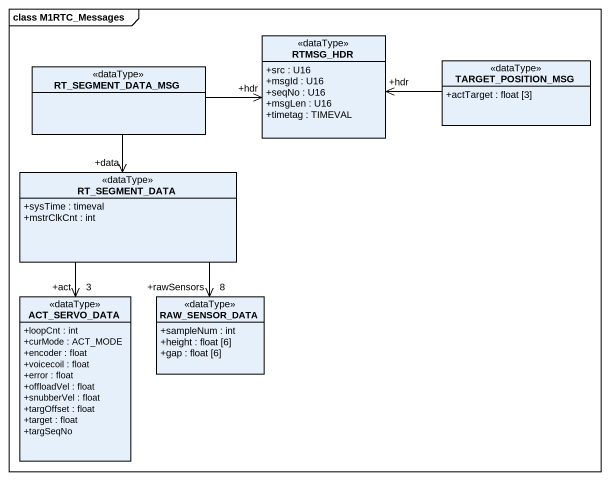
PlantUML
@startuml
mainframe class M1RTC_Messages
hide circle
hide empty members
skinparam classAttributeIconSize 0
class RTMSG_HDR <<dataType>> {
  +src : U16
  +msgId : U16
  +seqNo : U16
  +msgLen : U16
  +timetag : TIMEVAL
}
class RT_SEGMENT_DATA_MSG <<dataType>>
class TARGET_POSITION_MSG <<dataType>> {
  +actTarget : float [3]
}
class RT_SEGMENT_DATA <<dataType>> {
  +sysTime : timeval
  +mstrClkCnt : int
}
class ACT_SERVO_DATA <<dataType>> {
  +loopCnt : int
  +curMode : ACT_MODE
  +encoder : float
  +voicecoil : float
  +error : float
  +offloadVel : float
  +snubberVel : float
  +targOffset : float
  +target : float
  +targSeqNo
}
class RAW_SENSOR_DATA <<dataType>> {
  +sampleNum : int
  +height : float [6]
  +gap : float [6]
}
RTMSG_HDR "+hdr" <-left- RT_SEGMENT_DATA_MSG
RTMSG_HDR "+hdr" <-right- TARGET_POSITION_MSG
RT_SEGMENT_DATA "+data" <-up- RT_SEGMENT_DATA_MSG
ACT_SERVO_DATA "+act\n3" <-up- RT_SEGMENT_DATA
RAW_SENSOR_DATA "+rawSensors\n8" <-up- RT_SEGMENT_DATA
@enduml
